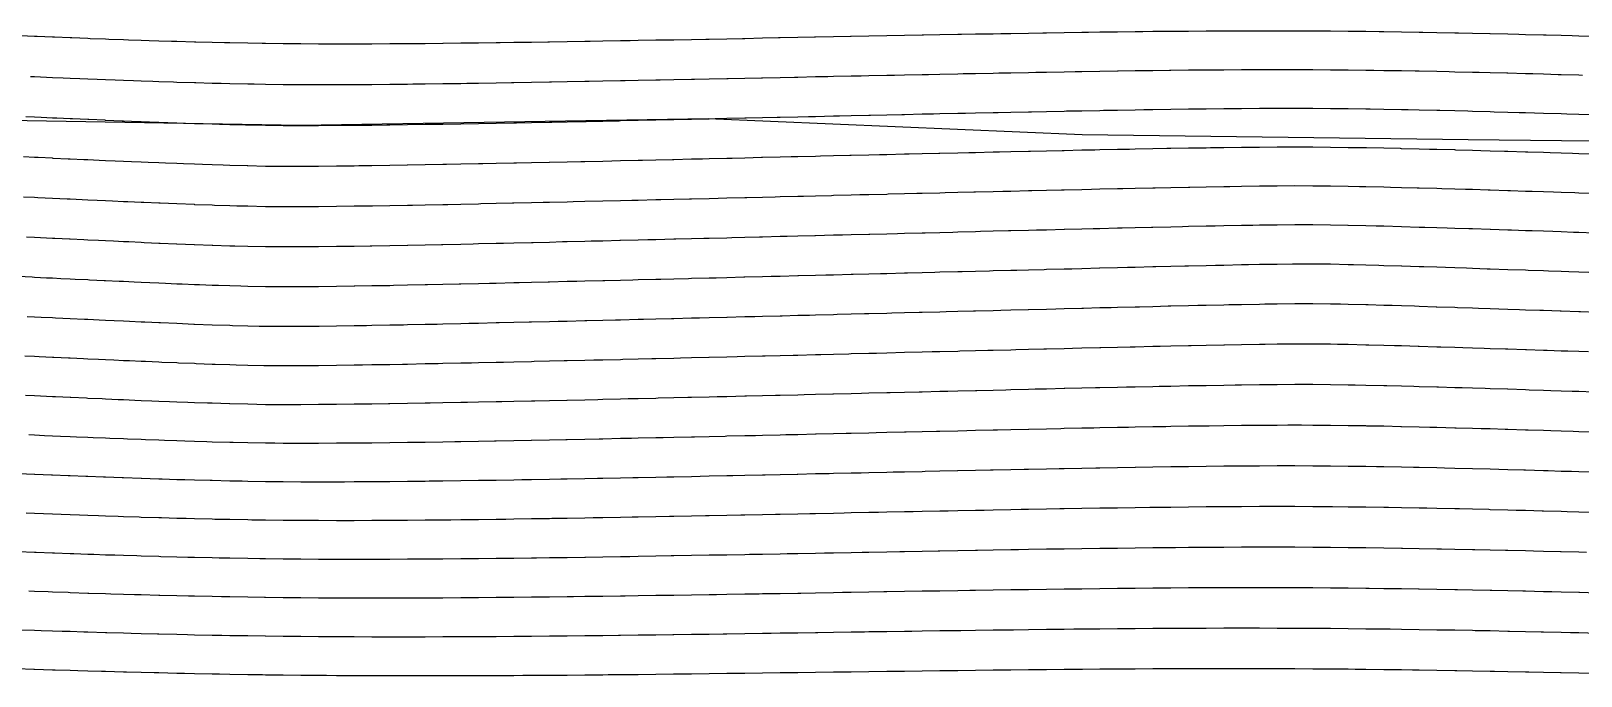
# Model space of a CAD drawing. Header units: metres. Extents: x 0 to 7092, y 40 to 458.
# Drawn here: x 1833.5 to 2109.6, y 45.4 to 160.2 of the extents above; entities that cross this region are included whole.
import ezdxf

# ---------------------------------------------------------------- set-up
doc = ezdxf.new("R2010")
doc.units = ezdxf.units.M

msp = doc.modelspace()

# ---------------------------------------------------------------- linework, layer by layer
at = {"color": 1}
msp.add_lwpolyline([(1818.84, 144.49), (1881.6, 143.42), (1881.6, 143.42), (1881.6, 143.42), (1881.6, 143.42), (1881.6, 143.42), (1881.6, 143.42), (1881.6, 143.42), (1954.17, 144.63), (1954.17, 144.63), (1954.17, 144.63), (1954.17, 144.63), (1954.17, 144.63), (1954.17, 144.63), (2020.78, 141.77), (2020.78, 141.77), (2020.78, 141.77), (2020.78, 141.77), (2020.78, 141.77), (2020.78, 141.77), (2020.78, 141.77), (2089.5, 140.85), (2089.5, 140.85), (2089.5, 140.85), (2089.5, 140.85), (2089.5, 140.85), (2150.57, 140.21)], dxfattribs=at)
at = {"layer": 'Contour_Level_10'}
msp.add_lwpolyline([(2111.93, 124.22), (2109.25, 124.31), (2108.28, 124.34), (2106.09, 124.41), (2104.62, 124.46), (2102.92, 124.52), (2100.94, 124.59), (2099.76, 124.62), (2097.22, 124.71), (2096.6, 124.73), (2093.47, 124.83), (2093.44, 124.83), (2090.28, 124.94), (2089.66, 124.95), (2087.12, 125.04), (2085.77, 125.08), (2083.95, 125.13), (2081.78, 125.2), (2080.79, 125.23), (2077.63, 125.32), (2077.63, 125.32), (2074.47, 125.41), (2073.15, 125.45), (2071.31, 125.5), (2068.15, 125.57), (2068.08, 125.57), (2064.98, 125.63), (2061.82, 125.67), (2058.66, 125.66), (2055.5, 125.63), (2052.34, 125.59), (2051.16, 125.57), (2049.17, 125.54), (2046.01, 125.48), (2044.47, 125.45), (2042.85, 125.41), (2039.69, 125.35), (2038.63, 125.32), (2036.53, 125.28), (2033.37, 125.21), (2033.14, 125.2), (2030.2, 125.13), (2027.86, 125.08), (2027.04, 125.06), (2023.88, 124.98), (2022.71, 124.95), (2020.72, 124.91), (2017.63, 124.83), (2017.56, 124.83), (2014.4, 124.75), (2012.6, 124.71), (2011.23, 124.67), (2008.07, 124.6), (2007.62, 124.59), (2004.91, 124.52), (2002.66, 124.46), (2001.75, 124.44), (1998.59, 124.36), (1997.72, 124.34), (1995.42, 124.28), (1992.8, 124.22), (1992.26, 124.2), (1989.1, 124.12), (1987.88, 124.09), (1985.94, 124.04), (1982.96, 123.97), (1982.78, 123.97), (1979.62, 123.89), (1978.05, 123.85), (1976.45, 123.81), (1973.29, 123.73), (1973.13, 123.72), (1970.13, 123.65), (1968.21, 123.6), (1966.97, 123.57), (1963.81, 123.49), (1963.28, 123.48), (1960.65, 123.41), (1958.34, 123.35), (1957.48, 123.33), (1954.32, 123.25), (1953.38, 123.23), (1951.16, 123.18), (1948.41, 123.11), (1948, 123.1), (1944.84, 123.02), (1943.41, 122.98), (1941.67, 122.94), (1938.51, 122.87), (1938.38, 122.86), (1935.35, 122.79), (1933.31, 122.74), (1932.19, 122.71), (1929.03, 122.64), (1928.18, 122.62), (1925.87, 122.56), (1922.99, 122.49), (1922.7, 122.49), (1919.54, 122.41), (1917.7, 122.37), (1916.38, 122.34), (1913.22, 122.27), (1912.27, 122.25), (1910.06, 122.2), (1906.9, 122.13), (1906.64, 122.12), (1903.73, 122.06), (1900.66, 122), (1900.57, 122), (1897.41, 121.94), (1894.25, 121.88), (1893.94, 121.88), (1891.09, 121.83), (1887.92, 121.79), (1884.76, 121.75), (1884.67, 121.75), (1881.6, 121.73), (1878.44, 121.73), (1875.28, 121.75), (1875.27, 121.75), (1872.12, 121.81), (1869.84, 121.88), (1868.95, 121.9), (1865.93, 122), (1865.79, 122), (1862.63, 122.12), (1862.57, 122.12), (1859.47, 122.25), (1859.46, 122.25), (1856.52, 122.37), (1856.31, 122.38), (1853.69, 122.49), (1853.15, 122.52), (1850.93, 122.62), (1849.98, 122.66), (1848.23, 122.74), (1846.82, 122.8), (1845.57, 122.86), (1843.66, 122.95), (1842.95, 122.98), (1840.5, 123.1), (1840.35, 123.11), (1837.78, 123.23), (1837.34, 123.25), (1835.24, 123.35), (1834.17, 123.41), (1832.7, 123.48)], dxfattribs=at)
at = {"layer": 'Contour_Level_11'}
msp.add_lwpolyline([(2111.04, 117.2), (2109.25, 117.26), (2107.44, 117.32), (2106.09, 117.37), (2103.83, 117.44), (2102.92, 117.48), (2100.21, 117.57), (2099.76, 117.58), (2096.6, 117.69), (2096.57, 117.69), (2093.44, 117.8), (2092.91, 117.81), (2090.28, 117.9), (2089.2, 117.94), (2087.12, 118.01), (2085.46, 118.06), (2083.95, 118.11), (2081.64, 118.18), (2080.79, 118.21), (2077.72, 118.31), (2077.63, 118.31), (2074.47, 118.4), (2073.59, 118.43), (2071.31, 118.49), (2069.08, 118.55), (2068.15, 118.58), (2064.98, 118.65), (2062.95, 118.68), (2061.82, 118.69), (2058.66, 118.68), (2058.22, 118.68), (2055.5, 118.64), (2052.34, 118.59), (2050.4, 118.55), (2049.17, 118.53), (2046.01, 118.46), (2044.49, 118.43), (2042.85, 118.39), (2039.69, 118.32), (2039.07, 118.31), (2036.53, 118.25), (2033.88, 118.18), (2033.37, 118.17), (2030.2, 118.09), (2028.82, 118.06), (2027.04, 118.02), (2023.88, 117.94), (2023.83, 117.94), (2020.72, 117.86), (2018.9, 117.81), (2017.56, 117.78), (2014.4, 117.7), (2013.99, 117.69), (2011.23, 117.62), (2009.11, 117.57), (2008.07, 117.54), (2004.91, 117.46), (2004.24, 117.44), (2001.75, 117.38), (1999.38, 117.32), (1998.59, 117.3), (1995.42, 117.22), (1994.52, 117.2), (1992.26, 117.14), (1989.67, 117.08), (1989.1, 117.06), (1985.94, 116.98), (1984.82, 116.95), (1982.78, 116.9), (1979.97, 116.83), (1979.62, 116.82), (1976.45, 116.74), (1975.11, 116.71), (1973.29, 116.66), (1970.24, 116.58), (1970.13, 116.58), (1966.97, 116.5), (1965.36, 116.46), (1963.81, 116.42), (1960.65, 116.34), (1960.48, 116.34), (1957.48, 116.26), (1955.58, 116.21), (1954.32, 116.18), (1951.16, 116.1), (1950.66, 116.09), (1948, 116.02), (1945.72, 115.97), (1944.84, 115.95), (1941.67, 115.87), (1940.75, 115.84), (1938.51, 115.79), (1935.76, 115.72), (1935.35, 115.71), (1932.19, 115.63), (1930.72, 115.6), (1929.03, 115.56), (1925.87, 115.48), (1925.63, 115.47), (1922.7, 115.4), (1920.46, 115.35), (1919.54, 115.33), (1916.38, 115.26), (1915.19, 115.23), (1913.22, 115.18), (1910.06, 115.11), (1909.79, 115.11), (1906.9, 115.04), (1904.15, 114.98), (1903.73, 114.97), (1900.57, 114.91), (1898.11, 114.86), (1897.41, 114.84), (1894.25, 114.79), (1891.23, 114.74), (1891.09, 114.73), (1887.92, 114.69), (1884.76, 114.65), (1881.6, 114.62), (1878.44, 114.62), (1875.28, 114.64), (1872.12, 114.7), (1870.89, 114.74), (1868.95, 114.79), (1866.94, 114.86), (1865.79, 114.9), (1863.55, 114.98), (1862.63, 115.02), (1860.44, 115.11), (1859.47, 115.14), (1857.5, 115.23), (1856.31, 115.28), (1854.66, 115.35), (1853.15, 115.42), (1851.91, 115.47), (1849.98, 115.56), (1849.21, 115.6), (1846.82, 115.71), (1846.56, 115.72), (1843.95, 115.84), (1843.66, 115.86), (1841.37, 115.97), (1840.5, 116.01), (1838.81, 116.09), (1837.34, 116.16), (1836.26, 116.21), (1834.17, 116.31), (1833.74, 116.34), (1831.22, 116.46)], dxfattribs=at)
at = {"layer": 'Contour_Level_12'}
msp.add_lwpolyline([(2112.41, 110.08), (2109.52, 110.18), (2109.25, 110.19), (2106.09, 110.3), (2105.91, 110.3), (2102.92, 110.4), (2102.29, 110.43), (2099.76, 110.51), (2098.66, 110.55), (2096.6, 110.62), (2095.01, 110.67), (2093.44, 110.73), (2091.33, 110.8), (2090.28, 110.83), (2087.61, 110.92), (2087.12, 110.94), (2083.95, 111.04), (2083.83, 111.04), (2080.79, 111.14), (2079.97, 111.17), (2077.63, 111.24), (2075.97, 111.29), (2074.47, 111.33), (2071.72, 111.41), (2071.31, 111.42), (2068.15, 111.51), (2066.79, 111.53), (2064.98, 111.57), (2061.82, 111.62), (2058.66, 111.61), (2055.5, 111.57), (2053.28, 111.53), (2052.34, 111.52), (2049.17, 111.46), (2046.91, 111.41), (2046.01, 111.39), (2042.85, 111.32), (2041.34, 111.29), (2039.69, 111.25), (2036.53, 111.18), (2036.07, 111.17), (2033.37, 111.1), (2030.96, 111.04), (2030.2, 111.02), (2027.04, 110.95), (2025.95, 110.92), (2023.88, 110.87), (2020.99, 110.8), (2020.72, 110.79), (2017.56, 110.71), (2016.07, 110.67), (2014.4, 110.63), (2011.23, 110.55), (2011.17, 110.55), (2008.07, 110.47), (2006.29, 110.43), (2004.91, 110.39), (2001.75, 110.31), (2001.42, 110.3), (1998.59, 110.23), (1996.56, 110.18), (1995.42, 110.15), (1992.26, 110.07), (1991.7, 110.06), (1989.1, 109.99), (1986.84, 109.93), (1985.94, 109.91), (1982.78, 109.83), (1981.97, 109.81), (1979.62, 109.75), (1977.1, 109.69), (1976.45, 109.67), (1973.29, 109.59), (1972.22, 109.56), (1970.13, 109.51), (1967.33, 109.44), (1966.97, 109.43), (1963.81, 109.35), (1962.43, 109.32), (1960.65, 109.27), (1957.51, 109.2), (1957.48, 109.19), (1954.32, 109.12), (1952.57, 109.07), (1951.16, 109.04), (1948, 108.96), (1947.62, 108.95), (1944.84, 108.88), (1942.63, 108.83), (1941.67, 108.8), (1938.51, 108.72), (1937.61, 108.7), (1935.35, 108.65), (1932.54, 108.58), (1932.19, 108.57), (1929.03, 108.49), (1927.42, 108.46), (1925.87, 108.42), (1922.7, 108.34), (1922.23, 108.33), (1919.54, 108.27), (1916.93, 108.21), (1916.38, 108.2), (1913.22, 108.13), (1911.5, 108.09), (1910.06, 108.05), (1906.9, 107.99), (1905.86, 107.96), (1903.73, 107.92), (1900.57, 107.85), (1899.89, 107.84), (1897.41, 107.79), (1894.25, 107.73), (1893.28, 107.72), (1891.09, 107.68), (1887.92, 107.63), (1884.84, 107.59), (1884.76, 107.59), (1881.6, 107.57), (1878.44, 107.55), (1875.28, 107.57), (1874.15, 107.59), (1872.12, 107.64), (1869.39, 107.72), (1868.95, 107.73), (1865.79, 107.84), (1865.77, 107.84), (1862.63, 107.96), (1862.54, 107.96), (1859.51, 108.09), (1859.47, 108.09), (1856.61, 108.21), (1856.31, 108.22), (1853.79, 108.33), (1853.15, 108.36), (1851.05, 108.46), (1849.98, 108.5), (1848.35, 108.58), (1846.82, 108.65), (1845.69, 108.7), (1843.66, 108.8), (1843.07, 108.83), (1840.5, 108.95), (1840.47, 108.95), (1837.9, 109.07), (1837.34, 109.1), (1835.34, 109.2), (1834.17, 109.25), (1832.81, 109.32)], dxfattribs=at)
at = {"layer": 'Contour_Level_13'}
msp.add_lwpolyline([(2110.94, 103.04), (2109.25, 103.1), (2107.28, 103.16), (2106.09, 103.2), (2103.6, 103.29), (2102.92, 103.31), (2099.9, 103.41), (2099.76, 103.41), (2096.6, 103.52), (2096.17, 103.53), (2093.44, 103.62), (2092.39, 103.65), (2090.28, 103.72), (2088.56, 103.78), (2087.12, 103.82), (2084.65, 103.9), (2083.95, 103.92), (2080.79, 104.02), (2080.62, 104.02), (2077.63, 104.11), (2076.38, 104.15), (2074.47, 104.2), (2071.81, 104.27), (2071.31, 104.28), (2068.15, 104.36), (2066.25, 104.39), (2064.98, 104.42), (2061.82, 104.46), (2058.66, 104.45), (2055.5, 104.42), (2053.35, 104.39), (2052.34, 104.38), (2049.17, 104.33), (2046.14, 104.27), (2046.01, 104.27), (2042.85, 104.2), (2040.17, 104.15), (2039.69, 104.14), (2036.53, 104.07), (2034.63, 104.02), (2033.37, 104), (2030.2, 103.92), (2029.3, 103.9), (2027.04, 103.85), (2024.11, 103.78), (2023.88, 103.77), (2020.72, 103.7), (2019.01, 103.65), (2017.56, 103.62), (2014.4, 103.54), (2013.96, 103.53), (2011.23, 103.46), (2008.95, 103.41), (2008.07, 103.39), (2004.91, 103.31), (2003.97, 103.29), (2001.75, 103.23), (1999, 103.16), (1998.59, 103.15), (1995.42, 103.07), (1994.05, 103.04), (1992.26, 102.99), (1989.1, 102.92), (1989.1, 102.92), (1985.94, 102.84), (1984.15, 102.79), (1982.78, 102.76), (1979.62, 102.68), (1979.19, 102.67), (1976.45, 102.6), (1974.23, 102.55), (1973.29, 102.52), (1970.13, 102.44), (1969.26, 102.42), (1966.97, 102.37), (1964.28, 102.3), (1963.81, 102.29), (1960.65, 102.21), (1959.28, 102.18), (1957.48, 102.13), (1954.32, 102.06), (1954.25, 102.05), (1951.16, 101.98), (1949.19, 101.93), (1948, 101.9), (1944.84, 101.83), (1944.1, 101.81), (1941.67, 101.75), (1938.97, 101.68), (1938.51, 101.67), (1935.35, 101.6), (1933.77, 101.56), (1932.19, 101.52), (1929.03, 101.45), (1928.51, 101.44), (1925.87, 101.38), (1923.15, 101.32), (1922.7, 101.31), (1919.54, 101.23), (1917.66, 101.19), (1916.38, 101.16), (1913.22, 101.1), (1911.99, 101.07), (1910.06, 101.03), (1906.9, 100.96), (1906.06, 100.95), (1903.73, 100.9), (1900.57, 100.84), (1899.71, 100.82), (1897.41, 100.78), (1894.25, 100.73), (1892.54, 100.7), (1891.09, 100.68), (1887.92, 100.63), (1884.76, 100.6), (1882.57, 100.58), (1881.6, 100.57), (1878.44, 100.56), (1875.28, 100.57), (1874.99, 100.58), (1872.12, 100.64), (1870.05, 100.7), (1868.95, 100.73), (1866.3, 100.82), (1865.79, 100.84), (1862.95, 100.95), (1862.63, 100.96), (1859.81, 101.07), (1859.47, 101.08), (1856.81, 101.19), (1856.31, 101.21), (1853.9, 101.32), (1853.15, 101.35), (1851.07, 101.44), (1849.98, 101.49), (1848.3, 101.56), (1846.82, 101.63), (1845.57, 101.68), (1843.66, 101.77), (1842.88, 101.81), (1840.5, 101.92), (1840.22, 101.93), (1837.6, 102.05), (1837.34, 102.07), (1834.99, 102.18), (1834.17, 102.22), (1832.41, 102.3)], dxfattribs=at)
at = {"layer": 'Contour_Level_14'}
msp.add_lwpolyline([(2111.8, 95.9), (2109.25, 95.98), (2108.04, 96.02), (2106.09, 96.08), (2104.24, 96.14), (2102.92, 96.19), (2100.4, 96.27), (2099.76, 96.29), (2096.6, 96.39), (2096.51, 96.39), (2093.44, 96.49), (2092.54, 96.51), (2090.28, 96.58), (2088.47, 96.64), (2087.12, 96.68), (2084.26, 96.76), (2083.95, 96.77), (2080.79, 96.86), (2079.82, 96.88), (2077.63, 96.94), (2075.01, 97.01), (2074.47, 97.02), (2071.31, 97.09), (2069.37, 97.13), (2068.15, 97.15), (2064.98, 97.2), (2061.82, 97.23), (2058.66, 97.24), (2055.5, 97.22), (2052.34, 97.19), (2049.17, 97.15), (2048.02, 97.13), (2046.01, 97.1), (2042.85, 97.04), (2040.75, 97.01), (2039.69, 96.99), (2036.53, 96.92), (2034.49, 96.88), (2033.37, 96.86), (2030.2, 96.79), (2028.68, 96.76), (2027.04, 96.72), (2023.88, 96.65), (2023.11, 96.64), (2020.72, 96.58), (2017.7, 96.51), (2017.56, 96.51), (2014.4, 96.44), (2012.4, 96.39), (2011.23, 96.36), (2008.07, 96.29), (2007.17, 96.27), (2004.91, 96.21), (2001.99, 96.14), (2001.75, 96.14), (1998.59, 96.06), (1996.84, 96.02), (1995.42, 95.99), (1992.26, 95.91), (1991.71, 95.9), (1989.1, 95.84), (1986.59, 95.77), (1985.94, 95.76), (1982.78, 95.68), (1981.48, 95.65), (1979.62, 95.61), (1976.45, 95.53), (1976.37, 95.53), (1973.29, 95.45), (1971.25, 95.41), (1970.13, 95.38), (1966.97, 95.3), (1966.11, 95.28), (1963.81, 95.23), (1960.95, 95.16), (1960.65, 95.15), (1957.48, 95.08), (1955.76, 95.04), (1954.32, 95), (1951.16, 94.93), (1950.53, 94.91), (1948, 94.85), (1945.25, 94.79), (1944.84, 94.78), (1941.67, 94.71), (1939.9, 94.67), (1938.51, 94.63), (1935.35, 94.56), (1934.48, 94.54), (1932.19, 94.49), (1929.03, 94.42), (1928.95, 94.42), (1925.87, 94.35), (1923.28, 94.3), (1922.7, 94.29), (1919.54, 94.22), (1917.4, 94.17), (1916.38, 94.15), (1913.22, 94.09), (1911.25, 94.05), (1910.06, 94.03), (1906.9, 93.97), (1904.64, 93.93), (1903.73, 93.91), (1900.57, 93.86), (1897.41, 93.81), (1897.23, 93.8), (1894.25, 93.76), (1891.09, 93.72), (1887.92, 93.68), (1887.56, 93.68), (1884.76, 93.66), (1881.6, 93.64), (1878.44, 93.63), (1875.28, 93.65), (1873.77, 93.68), (1872.12, 93.72), (1868.95, 93.8), (1868.85, 93.8), (1865.79, 93.9), (1864.98, 93.93), (1862.63, 94.01), (1861.47, 94.05), (1859.47, 94.12), (1858.17, 94.17), (1856.31, 94.25), (1855.03, 94.3), (1853.15, 94.37), (1852.01, 94.42), (1849.98, 94.5), (1849.07, 94.54), (1846.82, 94.64), (1846.19, 94.67), (1843.66, 94.78), (1843.38, 94.79), (1840.61, 94.91), (1840.5, 94.92), (1837.88, 95.04), (1837.34, 95.06), (1835.19, 95.16), (1834.17, 95.21), (1832.52, 95.28)], dxfattribs=at)
at = {"layer": 'Contour_Level_15'}
msp.add_lwpolyline([(2112.15, 88.76), (2109.25, 88.85), (2108.24, 88.88), (2106.09, 88.95), (2104.27, 89), (2102.92, 89.04), (2100.23, 89.13), (2099.76, 89.14), (2096.6, 89.23), (2096.1, 89.25), (2093.44, 89.33), (2091.83, 89.37), (2090.28, 89.42), (2087.4, 89.5), (2087.12, 89.5), (2083.95, 89.59), (2082.67, 89.62), (2080.79, 89.67), (2077.63, 89.74), (2077.52, 89.74), (2074.47, 89.81), (2071.44, 89.86), (2071.31, 89.87), (2068.15, 89.92), (2064.98, 89.96), (2061.82, 89.98), (2059.83, 89.99), (2058.66, 89.99), (2057.41, 89.99), (2055.5, 89.98), (2052.34, 89.96), (2049.17, 89.94), (2046.01, 89.9), (2043.41, 89.86), (2042.85, 89.86), (2039.69, 89.81), (2036.53, 89.76), (2035.67, 89.74), (2033.37, 89.7), (2030.2, 89.64), (2029, 89.62), (2027.04, 89.58), (2023.88, 89.52), (2022.83, 89.5), (2020.72, 89.45), (2017.56, 89.39), (2016.95, 89.37), (2014.4, 89.32), (2011.26, 89.25), (2011.23, 89.25), (2008.07, 89.18), (2005.7, 89.13), (2004.91, 89.11), (2001.75, 89.04), (2000.23, 89), (1998.59, 88.97), (1995.42, 88.89), (1994.81, 88.88), (1992.26, 88.82), (1989.42, 88.76), (1989.1, 88.75), (1985.94, 88.68), (1984.06, 88.63), (1982.78, 88.6), (1979.62, 88.53), (1978.71, 88.51), (1976.45, 88.46), (1973.36, 88.39), (1973.29, 88.39), (1970.13, 88.31), (1967.99, 88.26), (1966.97, 88.24), (1963.81, 88.17), (1962.59, 88.14), (1960.65, 88.1), (1957.48, 88.03), (1957.16, 88.02), (1954.32, 87.95), (1951.68, 87.89), (1951.16, 87.88), (1948, 87.81), (1946.12, 87.77), (1944.84, 87.74), (1941.67, 87.67), (1940.47, 87.65), (1938.51, 87.61), (1935.35, 87.54), (1934.7, 87.53), (1932.19, 87.47), (1929.03, 87.41), (1928.76, 87.4), (1925.87, 87.34), (1922.7, 87.28), (1922.6, 87.28), (1919.54, 87.22), (1916.38, 87.16), (1916.08, 87.16), (1913.22, 87.1), (1910.06, 87.05), (1909.02, 87.03), (1906.9, 87), (1903.73, 86.95), (1900.93, 86.91), (1900.57, 86.9), (1897.41, 86.86), (1894.25, 86.83), (1891.09, 86.8), (1889.34, 86.79), (1887.92, 86.78), (1884.76, 86.76), (1881.6, 86.76), (1878.44, 86.77), (1876.97, 86.79), (1875.28, 86.8), (1872.12, 86.85), (1869.52, 86.91), (1868.95, 86.92), (1865.79, 87.01), (1864.87, 87.03), (1862.63, 87.1), (1860.91, 87.16), (1859.47, 87.2), (1857.3, 87.28), (1856.31, 87.31), (1853.91, 87.4), (1853.15, 87.43), (1850.69, 87.53), (1849.98, 87.55), (1847.58, 87.65), (1846.82, 87.68), (1844.57, 87.77), (1843.66, 87.81), (1841.63, 87.89), (1840.5, 87.94), (1838.75, 88.02), (1837.34, 88.08), (1835.92, 88.14), (1834.17, 88.22), (1833.13, 88.26)], dxfattribs=at)
at = {"layer": 'Contour_Level_16'}
msp.add_lwpolyline([(2112.03, 81.62), (2109.25, 81.7), (2107.93, 81.74), (2106.09, 81.79), (2103.74, 81.86), (2102.92, 81.89), (2099.76, 81.98), (2099.44, 81.98), (2096.6, 82.06), (2094.97, 82.11), (2093.44, 82.15), (2090.31, 82.23), (2090.28, 82.23), (2087.12, 82.31), (2085.3, 82.35), (2083.95, 82.39), (2080.79, 82.46), (2079.79, 82.48), (2077.63, 82.52), (2074.47, 82.58), (2073.21, 82.6), (2071.31, 82.63), (2068.15, 82.67), (2064.98, 82.71), (2062.62, 82.72), (2061.82, 82.73), (2058.66, 82.74), (2055.5, 82.74), (2052.34, 82.73), (2051.06, 82.72), (2049.17, 82.71), (2046.01, 82.69), (2042.85, 82.65), (2039.69, 82.62), (2038.53, 82.6), (2036.53, 82.57), (2033.37, 82.53), (2030.29, 82.48), (2030.2, 82.48), (2027.04, 82.42), (2023.88, 82.37), (2023.21, 82.35), (2020.72, 82.31), (2017.56, 82.25), (2016.67, 82.23), (2014.4, 82.19), (2011.23, 82.12), (2010.45, 82.11), (2008.07, 82.06), (2004.91, 81.99), (2004.44, 81.98), (2001.75, 81.93), (1998.59, 81.86), (1998.57, 81.86), (1995.42, 81.8), (1992.79, 81.74), (1992.26, 81.73), (1989.1, 81.66), (1987.07, 81.62), (1985.94, 81.59), (1982.78, 81.52), (1981.38, 81.49), (1979.62, 81.45), (1976.45, 81.39), (1975.7, 81.37), (1973.29, 81.32), (1970.13, 81.25), (1970.01, 81.25), (1966.97, 81.18), (1964.3, 81.12), (1963.81, 81.11), (1960.65, 81.04), (1958.53, 81), (1957.48, 80.98), (1954.32, 80.91), (1952.7, 80.88), (1951.16, 80.84), (1948, 80.78), (1946.77, 80.75), (1944.84, 80.71), (1941.67, 80.65), (1940.7, 80.63), (1938.51, 80.59), (1935.35, 80.53), (1934.44, 80.51), (1932.19, 80.46), (1929.03, 80.4), (1927.91, 80.38), (1925.87, 80.35), (1922.7, 80.29), (1920.97, 80.26), (1919.54, 80.24), (1916.38, 80.18), (1913.38, 80.14), (1913.22, 80.14), (1910.06, 80.09), (1906.9, 80.05), (1904.43, 80.02), (1903.73, 80.01), (1900.57, 79.97), (1897.41, 79.94), (1894.25, 79.92), (1891.09, 79.9), (1889.34, 79.89), (1887.92, 79.89), (1884.76, 79.89), (1882.51, 79.89), (1881.6, 79.89), (1878.44, 79.92), (1875.28, 79.95), (1872.12, 80), (1871.12, 80.02), (1868.95, 80.06), (1865.79, 80.13), (1865.43, 80.14), (1862.63, 80.21), (1860.92, 80.26), (1859.47, 80.3), (1856.9, 80.38), (1856.31, 80.4), (1853.21, 80.51), (1853.15, 80.51), (1849.98, 80.62), (1849.75, 80.63), (1846.82, 80.74), (1846.45, 80.75), (1843.66, 80.86), (1843.26, 80.88), (1840.5, 80.99), (1840.17, 81), (1837.34, 81.12), (1837.15, 81.12), (1834.2, 81.25), (1834.17, 81.25), (1831.31, 81.37)], dxfattribs=at)
at = {"layer": 'Contour_Level_17'}
msp.add_lwpolyline([(2111.49, 74.47), (2109.25, 74.54), (2107.16, 74.6), (2106.09, 74.63), (2102.92, 74.71), (2102.7, 74.72), (2099.76, 74.8), (2098.06, 74.84), (2096.6, 74.88), (2093.44, 74.96), (2093.19, 74.97), (2090.28, 75.04), (2087.95, 75.09), (2087.12, 75.11), (2083.95, 75.18), (2082.16, 75.21), (2080.79, 75.24), (2077.63, 75.3), (2075.32, 75.34), (2074.47, 75.35), (2071.31, 75.4), (2068.15, 75.43), (2065.35, 75.46), (2064.98, 75.46), (2061.82, 75.48), (2058.66, 75.5), (2055.5, 75.5), (2052.34, 75.5), (2049.17, 75.49), (2046.01, 75.47), (2044.67, 75.46), (2042.85, 75.45), (2039.69, 75.42), (2036.53, 75.38), (2033.37, 75.34), (2032.83, 75.34), (2030.2, 75.3), (2027.04, 75.26), (2024.26, 75.21), (2023.88, 75.21), (2020.72, 75.16), (2017.56, 75.1), (2016.79, 75.09), (2014.4, 75.05), (2011.23, 74.99), (2009.87, 74.97), (2008.07, 74.93), (2004.91, 74.87), (2003.28, 74.84), (2001.75, 74.81), (1998.59, 74.75), (1996.9, 74.72), (1995.42, 74.69), (1992.26, 74.63), (1990.66, 74.6), (1989.1, 74.57), (1985.94, 74.5), (1984.5, 74.47), (1982.78, 74.44), (1979.62, 74.38), (1978.38, 74.35), (1976.45, 74.31), (1973.29, 74.25), (1972.27, 74.23), (1970.13, 74.19), (1966.97, 74.12), (1966.14, 74.11), (1963.81, 74.06), (1960.65, 74), (1959.95, 73.98), (1957.48, 73.93), (1954.32, 73.87), (1953.66, 73.86), (1951.16, 73.81), (1948, 73.75), (1947.23, 73.74), (1944.84, 73.69), (1941.67, 73.63), (1940.6, 73.61), (1938.51, 73.57), (1935.35, 73.52), (1933.66, 73.49), (1932.19, 73.46), (1929.03, 73.41), (1926.28, 73.37), (1925.87, 73.36), (1922.7, 73.31), (1919.54, 73.26), (1918.1, 73.24), (1916.38, 73.22), (1913.22, 73.18), (1910.06, 73.14), (1908.33, 73.12), (1906.9, 73.1), (1903.73, 73.07), (1900.57, 73.05), (1897.41, 73.03), (1894.25, 73.01), (1891.09, 73), (1887.92, 73), (1884.76, 73.01), (1881.6, 73.02), (1878.44, 73.05), (1875.28, 73.08), (1872.85, 73.12), (1872.12, 73.13), (1868.95, 73.19), (1866.26, 73.24), (1865.79, 73.25), (1862.63, 73.33), (1861.18, 73.37), (1859.47, 73.41), (1856.76, 73.49), (1856.31, 73.5), (1853.15, 73.6), (1852.76, 73.61), (1849.98, 73.7), (1849.05, 73.74), (1846.82, 73.81), (1845.53, 73.86), (1843.66, 73.93), (1842.16, 73.98), (1840.5, 74.04), (1838.91, 74.11), (1837.34, 74.17), (1835.75, 74.23), (1834.17, 74.29), (1832.67, 74.35)], dxfattribs=at)
at = {"layer": 'Contour_Level_18'}
msp.add_lwpolyline([(2110.57, 67.33), (2109.25, 67.37), (2106.09, 67.45), (2105.98, 67.46), (2102.92, 67.54), (2101.18, 67.58), (2099.76, 67.62), (2096.6, 67.69), (2096.14, 67.7), (2093.44, 67.77), (2090.73, 67.83), (2090.28, 67.84), (2087.12, 67.9), (2084.76, 67.95), (2083.95, 67.96), (2080.79, 68.02), (2077.82, 68.07), (2077.63, 68.08), (2074.47, 68.12), (2071.31, 68.16), (2068.44, 68.2), (2068.15, 68.2), (2064.98, 68.23), (2061.82, 68.25), (2058.66, 68.26), (2055.5, 68.27), (2052.34, 68.27), (2049.17, 68.27), (2046.01, 68.25), (2042.85, 68.24), (2039.69, 68.21), (2037.37, 68.2), (2036.53, 68.19), (2033.37, 68.16), (2030.2, 68.12), (2027.04, 68.08), (2026.1, 68.07), (2023.88, 68.04), (2020.72, 68), (2017.56, 67.95), (2017.26, 67.95), (2014.4, 67.91), (2011.23, 67.86), (2009.42, 67.83), (2008.07, 67.8), (2004.91, 67.75), (2002.09, 67.7), (2001.75, 67.7), (1998.59, 67.64), (1995.42, 67.59), (1995.09, 67.58), (1992.26, 67.53), (1989.1, 67.47), (1988.27, 67.46), (1985.94, 67.41), (1982.78, 67.36), (1981.56, 67.33), (1979.62, 67.3), (1976.45, 67.24), (1974.89, 67.21), (1973.29, 67.18), (1970.13, 67.12), (1968.22, 67.09), (1966.97, 67.06), (1963.81, 67.01), (1961.48, 66.96), (1960.65, 66.95), (1957.48, 66.89), (1954.61, 66.84), (1954.32, 66.84), (1951.16, 66.78), (1948, 66.73), (1947.55, 66.72), (1944.84, 66.67), (1941.67, 66.62), (1940.16, 66.59), (1938.51, 66.57), (1935.35, 66.52), (1932.31, 66.47), (1932.19, 66.47), (1929.03, 66.42), (1925.87, 66.38), (1923.59, 66.35), (1922.7, 66.34), (1919.54, 66.3), (1916.38, 66.26), (1913.22, 66.23), (1913.16, 66.23), (1910.06, 66.2), (1906.9, 66.17), (1903.73, 66.15), (1900.57, 66.13), (1897.41, 66.11), (1894.25, 66.11), (1891.09, 66.11), (1887.92, 66.11), (1884.76, 66.12), (1881.6, 66.15), (1878.44, 66.17), (1875.28, 66.21), (1874.29, 66.23), (1872.12, 66.26), (1868.95, 66.31), (1867.02, 66.35), (1865.79, 66.37), (1862.63, 66.44), (1861.44, 66.47), (1859.47, 66.52), (1856.66, 66.59), (1856.31, 66.6), (1853.15, 66.69), (1852.39, 66.72), (1849.98, 66.79), (1848.43, 66.84), (1846.82, 66.89), (1844.7, 66.96), (1843.66, 67), (1841.15, 67.09), (1840.5, 67.11), (1837.73, 67.21), (1837.34, 67.22), (1834.43, 67.33), (1834.17, 67.34), (1831.22, 67.46)], dxfattribs=at)
at = {"layer": 'Contour_Level_19'}
msp.add_lwpolyline([(2112.41, 60.11), (2109.32, 60.19), (2109.25, 60.19), (2106.09, 60.27), (2104.4, 60.32), (2102.92, 60.35), (2099.76, 60.43), (2099.23, 60.44), (2096.6, 60.5), (2093.71, 60.56), (2093.44, 60.57), (2090.28, 60.63), (2087.64, 60.68), (2087.12, 60.69), (2083.95, 60.75), (2080.79, 60.81), (2080.69, 60.81), (2077.63, 60.86), (2074.47, 60.9), (2071.87, 60.93), (2071.31, 60.94), (2068.15, 60.97), (2064.98, 61), (2061.82, 61.02), (2058.66, 61.04), (2055.5, 61.05), (2052.34, 61.05), (2049.17, 61.05), (2046.01, 61.04), (2042.85, 61.03), (2039.69, 61.02), (2036.53, 61), (2033.37, 60.97), (2030.2, 60.94), (2028.99, 60.93), (2027.04, 60.91), (2023.88, 60.88), (2020.72, 60.84), (2018.09, 60.81), (2017.56, 60.8), (2014.4, 60.76), (2011.23, 60.72), (2009.02, 60.68), (2008.07, 60.67), (2004.91, 60.62), (2001.75, 60.58), (2000.78, 60.56), (1998.59, 60.53), (1995.42, 60.48), (1992.99, 60.44), (1992.26, 60.43), (1989.1, 60.38), (1985.94, 60.32), (1985.45, 60.32), (1982.78, 60.27), (1979.62, 60.22), (1978.05, 60.19), (1976.45, 60.17), (1973.29, 60.11), (1970.67, 60.07), (1970.13, 60.06), (1966.97, 60.01), (1963.81, 59.96), (1963.23, 59.95), (1960.65, 59.9), (1957.48, 59.85), (1955.63, 59.82), (1954.32, 59.8), (1951.16, 59.75), (1948, 59.7), (1947.74, 59.7), (1944.84, 59.66), (1941.67, 59.61), (1939.37, 59.58), (1938.51, 59.56), (1935.35, 59.52), (1932.19, 59.48), (1930.16, 59.45), (1929.03, 59.44), (1925.87, 59.4), (1922.7, 59.37), (1919.54, 59.33), (1919.22, 59.33), (1916.38, 59.3), (1913.22, 59.28), (1910.06, 59.25), (1906.9, 59.23), (1903.73, 59.22), (1900.57, 59.21), (1900.35, 59.21), (1897.41, 59.2), (1894.25, 59.2), (1891.09, 59.21), (1890.68, 59.21), (1887.92, 59.22), (1884.76, 59.23), (1881.6, 59.26), (1878.44, 59.29), (1875.28, 59.33), (1875.09, 59.33), (1872.12, 59.37), (1868.95, 59.43), (1867.47, 59.45), (1865.79, 59.49), (1862.63, 59.55), (1861.55, 59.58), (1859.47, 59.62), (1856.47, 59.7), (1856.31, 59.7), (1853.15, 59.79), (1851.95, 59.82), (1849.98, 59.88), (1847.77, 59.95), (1846.82, 59.97), (1843.85, 60.07), (1843.66, 60.07), (1840.5, 60.18), (1840.13, 60.19), (1837.34, 60.29), (1836.57, 60.32), (1834.17, 60.4), (1833.14, 60.44)], dxfattribs=at)
at = {"layer": 'Contour_Level_20'}
msp.add_lwpolyline([(2112.41, 52.94), (2109.25, 53.02), (2107.76, 53.05), (2106.09, 53.09), (2102.92, 53.16), (2102.5, 53.17), (2099.76, 53.24), (2096.9, 53.3), (2096.6, 53.3), (2093.44, 53.37), (2090.79, 53.42), (2090.28, 53.43), (2087.12, 53.49), (2083.95, 53.54), (2083.93, 53.54), (2080.79, 53.59), (2077.63, 53.64), (2075.6, 53.67), (2074.47, 53.68), (2071.31, 53.72), (2068.15, 53.75), (2064.98, 53.78), (2063.34, 53.79), (2061.82, 53.8), (2058.66, 53.82), (2055.5, 53.83), (2052.34, 53.84), (2049.17, 53.84), (2046.01, 53.84), (2042.85, 53.83), (2039.69, 53.82), (2036.53, 53.81), (2033.83, 53.79), (2033.37, 53.79), (2030.2, 53.77), (2027.04, 53.74), (2023.88, 53.71), (2020.72, 53.68), (2019.27, 53.67), (2017.56, 53.65), (2014.4, 53.61), (2011.23, 53.58), (2008.54, 53.54), (2008.07, 53.54), (2004.91, 53.5), (2001.75, 53.46), (1999.15, 53.42), (1998.59, 53.41), (1995.42, 53.37), (1992.26, 53.32), (1990.4, 53.3), (1989.1, 53.28), (1985.94, 53.23), (1982.78, 53.19), (1981.97, 53.17), (1979.62, 53.14), (1976.45, 53.09), (1973.68, 53.05), (1973.29, 53.05), (1970.13, 53), (1966.97, 52.95), (1965.34, 52.93), (1963.81, 52.91), (1960.65, 52.86), (1957.48, 52.81), (1956.81, 52.8), (1954.32, 52.77), (1951.16, 52.73), (1948, 52.68), (1947.87, 52.68), (1944.84, 52.64), (1941.67, 52.6), (1938.51, 52.56), (1938.15, 52.56), (1935.35, 52.53), (1932.19, 52.49), (1929.03, 52.46), (1926.85, 52.44), (1925.87, 52.43), (1922.7, 52.4), (1919.54, 52.37), (1916.38, 52.35), (1913.22, 52.33), (1910.31, 52.31), (1910.06, 52.31), (1906.9, 52.3), (1903.73, 52.29), (1900.57, 52.28), (1897.41, 52.28), (1894.25, 52.29), (1891.09, 52.3), (1888.33, 52.31), (1887.92, 52.31), (1884.76, 52.34), (1881.6, 52.36), (1878.44, 52.4), (1875.28, 52.43), (1875.23, 52.44), (1872.12, 52.48), (1868.95, 52.53), (1867.51, 52.56), (1865.79, 52.59), (1862.63, 52.65), (1861.37, 52.68), (1859.47, 52.72), (1856.31, 52.8), (1856.08, 52.8), (1853.15, 52.88), (1851.37, 52.93), (1849.98, 52.97), (1847, 53.05), (1846.82, 53.06), (1843.66, 53.15), (1842.92, 53.17), (1840.5, 53.25), (1839.06, 53.3), (1837.34, 53.35), (1835.36, 53.42), (1834.17, 53.46), (1831.8, 53.54)], dxfattribs=at)
at = {"layer": 'Contour_Level_21'}
msp.add_lwpolyline([(2111.27, 45.79), (2109.25, 45.83), (2106.09, 45.91), (2105.96, 45.91), (2102.92, 45.98), (2100.31, 46.03), (2099.76, 46.04), (2096.6, 46.11), (2094.22, 46.16), (2093.44, 46.17), (2090.28, 46.23), (2087.47, 46.28), (2087.12, 46.29), (2083.95, 46.34), (2080.79, 46.39), (2079.58, 46.4), (2077.63, 46.43), (2074.47, 46.47), (2071.31, 46.51), (2069.38, 46.53), (2068.15, 46.54), (2064.98, 46.57), (2061.82, 46.59), (2058.66, 46.61), (2055.5, 46.62), (2052.34, 46.63), (2049.17, 46.64), (2046.01, 46.64), (2042.85, 46.64), (2039.69, 46.63), (2036.53, 46.62), (2033.37, 46.61), (2030.2, 46.59), (2027.04, 46.57), (2023.88, 46.55), (2020.82, 46.53), (2020.72, 46.52), (2017.56, 46.5), (2014.4, 46.47), (2011.23, 46.44), (2008.07, 46.4), (2007.84, 46.4), (2004.91, 46.37), (2001.75, 46.33), (1998.59, 46.3), (1997.02, 46.28), (1995.42, 46.26), (1992.26, 46.22), (1989.1, 46.18), (1987.07, 46.16), (1985.94, 46.14), (1982.78, 46.1), (1979.62, 46.06), (1977.51, 46.03), (1976.45, 46.02), (1973.29, 45.98), (1970.13, 45.94), (1968.01, 45.91), (1966.97, 45.9), (1963.81, 45.86), (1960.65, 45.82), (1958.28, 45.79), (1957.48, 45.78), (1954.32, 45.74), (1951.16, 45.7), (1948, 45.66), (1947.97, 45.66), (1944.84, 45.63), (1941.67, 45.59), (1938.51, 45.56), (1936.34, 45.54), (1935.35, 45.53), (1932.19, 45.5), (1929.03, 45.47), (1925.87, 45.45), (1922.7, 45.43), (1921.12, 45.42), (1919.54, 45.41), (1916.38, 45.39), (1913.22, 45.38), (1910.06, 45.37), (1906.9, 45.36), (1903.73, 45.36), (1900.57, 45.36), (1897.41, 45.36), (1894.25, 45.37), (1891.09, 45.38), (1887.92, 45.4), (1886.17, 45.42), (1884.76, 45.43), (1881.6, 45.46), (1878.44, 45.49), (1875.28, 45.53), (1874.75, 45.54), (1872.12, 45.58), (1868.95, 45.63), (1867.08, 45.66), (1865.79, 45.69), (1862.63, 45.75), (1860.85, 45.79), (1859.47, 45.82), (1856.31, 45.89), (1855.44, 45.91), (1853.15, 45.97), (1850.56, 46.03), (1849.98, 46.05), (1846.82, 46.13), (1846.06, 46.16), (1843.66, 46.23), (1841.85, 46.28), (1840.5, 46.32), (1837.85, 46.4), (1837.34, 46.42), (1834.17, 46.52), (1834.03, 46.53), (1831.01, 46.63)], dxfattribs=at)
at = {"layer": 'Contour_Level_5'}
msp.add_lwpolyline([(2112.41, 159.19), (2109.25, 159.27), (2108.05, 159.31), (2106.09, 159.36), (2103.41, 159.43), (2102.92, 159.44), (2099.76, 159.52), (2098.55, 159.55), (2096.6, 159.6), (2093.44, 159.67), (2093.4, 159.68), (2090.28, 159.75), (2087.78, 159.8), (2087.12, 159.81), (2083.95, 159.88), (2081.45, 159.92), (2080.79, 159.93), (2077.63, 159.99), (2074.47, 160.03), (2073.67, 160.05), (2071.31, 160.08), (2068.15, 160.11), (2064.98, 160.14), (2061.82, 160.16), (2060.1, 160.17), (2058.66, 160.17), (2055.5, 160.18), (2052.34, 160.18), (2049.17, 160.18), (2047.03, 160.17), (2046.01, 160.16), (2042.85, 160.15), (2039.69, 160.12), (2036.53, 160.1), (2033.37, 160.07), (2031.56, 160.05), (2030.2, 160.03), (2027.04, 159.99), (2023.88, 159.95), (2021.91, 159.92), (2020.72, 159.91), (2017.56, 159.86), (2014.4, 159.81), (2013.74, 159.8), (2011.23, 159.76), (2008.07, 159.71), (2006.3, 159.68), (2004.91, 159.65), (2001.75, 159.6), (1999.28, 159.55), (1998.59, 159.54), (1995.42, 159.48), (1992.52, 159.43), (1992.26, 159.42), (1989.1, 159.37), (1985.94, 159.31), (1985.94, 159.31), (1982.78, 159.25), (1979.62, 159.19), (1979.47, 159.18), (1976.45, 159.13), (1973.29, 159.06), (1973.06, 159.06), (1970.13, 159), (1966.97, 158.94), (1966.66, 158.94), (1963.81, 158.88), (1960.65, 158.82), (1960.23, 158.81), (1957.48, 158.76), (1954.32, 158.7), (1953.72, 158.69), (1951.16, 158.64), (1948, 158.58), (1947.1, 158.57), (1944.84, 158.53), (1941.67, 158.47), (1940.27, 158.44), (1938.51, 158.41), (1935.35, 158.36), (1933.15, 158.32), (1932.19, 158.31), (1929.03, 158.25), (1925.87, 158.2), (1925.56, 158.2), (1922.7, 158.15), (1919.54, 158.11), (1917.12, 158.08), (1916.38, 158.06), (1913.22, 158.02), (1910.06, 157.99), (1906.91, 157.95), (1906.9, 157.95), (1903.73, 157.92), (1900.57, 157.9), (1897.41, 157.88), (1894.25, 157.86), (1891.09, 157.85), (1887.92, 157.85), (1884.76, 157.86), (1881.6, 157.88), (1878.44, 157.9), (1875.28, 157.94), (1874.68, 157.95), (1872.12, 157.99), (1868.95, 158.05), (1867.98, 158.08), (1865.79, 158.12), (1862.88, 158.2), (1862.63, 158.2), (1859.47, 158.29), (1858.53, 158.32), (1856.31, 158.39), (1854.58, 158.44), (1853.15, 158.49), (1850.89, 158.57), (1849.98, 158.6), (1847.4, 158.69), (1846.82, 158.71), (1844.05, 158.81), (1843.66, 158.83), (1840.82, 158.94), (1840.5, 158.95), (1837.69, 159.06), (1837.34, 159.07), (1834.63, 159.18), (1834.17, 159.2), (1831.64, 159.31)], dxfattribs=at)
at = {"layer": 'Contour_Level_6'}
msp.add_lwpolyline([(2109.87, 152.29), (2109.25, 152.31), (2106.09, 152.4), (2105.54, 152.41), (2102.92, 152.48), (2101.06, 152.53), (2099.76, 152.57), (2096.6, 152.65), (2096.4, 152.66), (2093.44, 152.73), (2091.45, 152.78), (2090.28, 152.81), (2087.12, 152.88), (2086.11, 152.9), (2083.95, 152.95), (2080.79, 153.01), (2080.1, 153.03), (2077.63, 153.07), (2074.47, 153.12), (2072.7, 153.15), (2071.31, 153.17), (2068.15, 153.21), (2064.98, 153.24), (2061.82, 153.26), (2058.66, 153.27), (2057.57, 153.27), (2055.5, 153.28), (2053.43, 153.27), (2052.34, 153.27), (2049.17, 153.26), (2046.01, 153.24), (2042.85, 153.22), (2039.69, 153.19), (2036.53, 153.15), (2036.3, 153.15), (2033.37, 153.11), (2030.2, 153.07), (2027.17, 153.03), (2027.04, 153.03), (2023.88, 152.98), (2020.72, 152.92), (2019.49, 152.9), (2017.56, 152.87), (2014.4, 152.82), (2012.49, 152.78), (2011.23, 152.76), (2008.07, 152.7), (2005.89, 152.66), (2004.91, 152.64), (2001.75, 152.58), (1999.55, 152.53), (1998.59, 152.52), (1995.42, 152.45), (1993.38, 152.41), (1992.26, 152.39), (1989.1, 152.32), (1987.34, 152.29), (1985.94, 152.26), (1982.78, 152.19), (1981.37, 152.17), (1979.62, 152.13), (1976.45, 152.06), (1975.44, 152.04), (1973.29, 152), (1970.13, 151.93), (1969.54, 151.92), (1966.97, 151.87), (1963.81, 151.8), (1963.63, 151.8), (1960.65, 151.73), (1957.69, 151.67), (1957.48, 151.67), (1954.32, 151.6), (1951.69, 151.55), (1951.16, 151.54), (1948, 151.47), (1945.59, 151.43), (1944.84, 151.41), (1941.67, 151.35), (1939.37, 151.3), (1938.51, 151.29), (1935.35, 151.23), (1932.95, 151.18), (1932.19, 151.17), (1929.03, 151.11), (1926.24, 151.06), (1925.87, 151.05), (1922.7, 150.99), (1919.54, 150.94), (1919.09, 150.93), (1916.38, 150.89), (1913.22, 150.84), (1911.16, 150.81), (1910.06, 150.79), (1906.9, 150.75), (1903.73, 150.71), (1901.54, 150.69), (1900.57, 150.68), (1897.41, 150.65), (1894.25, 150.62), (1891.09, 150.6), (1887.92, 150.59), (1884.76, 150.59), (1881.6, 150.6), (1878.44, 150.62), (1875.28, 150.65), (1873.27, 150.69), (1872.12, 150.71), (1868.95, 150.77), (1867.42, 150.81), (1865.79, 150.85), (1862.86, 150.93), (1862.63, 150.94), (1859.47, 151.04), (1858.89, 151.06), (1856.31, 151.14), (1855.23, 151.18), (1853.15, 151.25), (1851.78, 151.3), (1849.98, 151.37), (1848.49, 151.43), (1846.82, 151.49), (1845.32, 151.55), (1843.66, 151.62), (1842.24, 151.67), (1840.5, 151.74), (1839.24, 151.8), (1837.34, 151.87), (1836.3, 151.92), (1834.17, 152.01), (1833.41, 152.04)], dxfattribs=at)
at = {"layer": 'Contour_Level_7'}
msp.add_lwpolyline([(2111.18, 145.27), (2109.25, 145.33), (2107.1, 145.39), (2106.09, 145.42), (2102.93, 145.52), (2102.92, 145.52), (2099.76, 145.61), (2098.63, 145.64), (2096.6, 145.7), (2094.17, 145.76), (2093.44, 145.78), (2090.28, 145.87), (2089.48, 145.89), (2087.12, 145.95), (2084.45, 146.01), (2083.95, 146.02), (2080.79, 146.09), (2078.83, 146.13), (2077.63, 146.16), (2074.47, 146.22), (2072.05, 146.26), (2071.31, 146.27), (2068.15, 146.31), (2064.98, 146.34), (2061.82, 146.37), (2058.66, 146.38), (2055.5, 146.38), (2052.34, 146.37), (2049.17, 146.35), (2046.01, 146.32), (2042.85, 146.29), (2040.23, 146.26), (2039.69, 146.25), (2036.53, 146.21), (2033.37, 146.16), (2031.74, 146.13), (2030.2, 146.11), (2027.04, 146.05), (2024.54, 146.01), (2023.88, 146), (2020.72, 145.94), (2017.97, 145.89), (2017.56, 145.88), (2014.4, 145.82), (2011.76, 145.76), (2011.23, 145.75), (2008.07, 145.69), (2005.79, 145.64), (2004.91, 145.62), (2001.75, 145.55), (1999.97, 145.52), (1998.59, 145.49), (1995.42, 145.42), (1994.26, 145.39), (1992.26, 145.35), (1989.1, 145.28), (1988.63, 145.27), (1985.94, 145.21), (1983.06, 145.15), (1982.78, 145.14), (1979.62, 145.07), (1977.52, 145.02), (1976.45, 145), (1973.29, 144.93), (1971.99, 144.9), (1970.13, 144.86), (1966.97, 144.79), (1966.46, 144.78), (1963.81, 144.72), (1960.93, 144.65), (1960.65, 144.65), (1957.48, 144.58), (1955.36, 144.53), (1954.32, 144.51), (1951.16, 144.44), (1949.75, 144.41), (1948, 144.37), (1944.84, 144.3), (1944.07, 144.29), (1941.67, 144.23), (1938.51, 144.17), (1938.3, 144.16), (1935.35, 144.1), (1932.4, 144.04), (1932.19, 144.03), (1929.03, 143.97), (1926.32, 143.92), (1925.87, 143.91), (1922.7, 143.84), (1919.99, 143.79), (1919.54, 143.78), (1916.38, 143.73), (1913.25, 143.67), (1913.22, 143.67), (1910.06, 143.61), (1906.9, 143.56), (1905.81, 143.55), (1903.73, 143.51), (1900.57, 143.47), (1897.41, 143.43), (1896.9, 143.42), (1894.25, 143.39), (1891.09, 143.36), (1887.92, 143.34), (1884.76, 143.32), (1881.6, 143.32), (1878.44, 143.33), (1875.28, 143.36), (1872.12, 143.41), (1871.75, 143.42), (1868.95, 143.49), (1867.09, 143.55), (1865.79, 143.58), (1863.1, 143.67), (1862.63, 143.68), (1859.47, 143.79), (1859.47, 143.79), (1856.31, 143.91), (1856.09, 143.92), (1853.15, 144.03), (1852.87, 144.04), (1849.98, 144.15), (1849.76, 144.16), (1846.82, 144.28), (1846.75, 144.29), (1843.81, 144.41), (1843.66, 144.41), (1840.93, 144.53), (1840.5, 144.55), (1838.11, 144.65), (1837.34, 144.69), (1835.32, 144.78), (1834.17, 144.83), (1832.58, 144.9)], dxfattribs=at)
at = {"layer": 'Contour_Level_8'}
msp.add_lwpolyline([(2111.97, 138.25), (2109.25, 138.34), (2108.08, 138.38), (2106.09, 138.44), (2104.14, 138.5), (2102.92, 138.54), (2100.13, 138.62), (2099.76, 138.63), (2096.6, 138.73), (2096.01, 138.74), (2093.44, 138.82), (2091.76, 138.87), (2090.28, 138.91), (2087.35, 138.99), (2087.12, 139), (2083.95, 139.08), (2082.63, 139.11), (2080.79, 139.16), (2077.63, 139.23), (2077.48, 139.24), (2074.47, 139.3), (2071.39, 139.36), (2071.31, 139.36), (2068.15, 139.41), (2064.98, 139.45), (2061.82, 139.48), (2059.46, 139.48), (2058.66, 139.49), (2058.06, 139.48), (2055.5, 139.48), (2052.34, 139.46), (2049.17, 139.43), (2046.01, 139.39), (2043.65, 139.36), (2042.85, 139.35), (2039.69, 139.3), (2036.53, 139.25), (2035.86, 139.24), (2033.37, 139.19), (2030.2, 139.13), (2029.19, 139.11), (2027.04, 139.07), (2023.88, 139.01), (2023.04, 138.99), (2020.72, 138.94), (2017.56, 138.88), (2017.19, 138.87), (2014.4, 138.81), (2011.53, 138.74), (2011.23, 138.74), (2008.07, 138.67), (2006.02, 138.62), (2004.91, 138.6), (2001.75, 138.52), (2000.59, 138.5), (1998.59, 138.45), (1995.42, 138.38), (1995.23, 138.38), (1992.26, 138.31), (1989.93, 138.25), (1989.1, 138.23), (1985.94, 138.16), (1984.65, 138.13), (1982.78, 138.09), (1979.62, 138.01), (1979.4, 138.01), (1976.45, 137.94), (1974.15, 137.88), (1973.29, 137.86), (1970.13, 137.79), (1968.91, 137.76), (1966.97, 137.71), (1963.81, 137.64), (1963.66, 137.64), (1960.65, 137.57), (1958.4, 137.51), (1957.48, 137.49), (1954.32, 137.42), (1953.11, 137.39), (1951.16, 137.35), (1948, 137.27), (1947.79, 137.27), (1944.84, 137.2), (1942.42, 137.14), (1941.67, 137.13), (1938.51, 137.06), (1936.99, 137.02), (1935.35, 136.98), (1932.19, 136.91), (1931.47, 136.9), (1929.03, 136.84), (1925.87, 136.78), (1925.83, 136.77), (1922.7, 136.71), (1920.02, 136.65), (1919.54, 136.64), (1916.38, 136.58), (1913.98, 136.53), (1913.22, 136.51), (1910.06, 136.45), (1907.56, 136.41), (1906.9, 136.39), (1903.73, 136.34), (1900.57, 136.28), (1900.5, 136.28), (1897.41, 136.23), (1894.25, 136.19), (1891.91, 136.16), (1891.09, 136.15), (1887.92, 136.12), (1884.76, 136.09), (1881.6, 136.07), (1878.44, 136.07), (1875.28, 136.09), (1872.12, 136.16), (1872.03, 136.16), (1868.95, 136.24), (1867.78, 136.28), (1865.79, 136.35), (1864.07, 136.41), (1862.63, 136.46), (1860.67, 136.53), (1859.47, 136.57), (1857.46, 136.65), (1856.31, 136.7), (1854.38, 136.77), (1853.15, 136.83), (1851.41, 136.9), (1849.98, 136.96), (1848.52, 137.02), (1846.82, 137.09), (1845.69, 137.14), (1843.66, 137.23), (1842.91, 137.27), (1840.5, 137.38), (1840.17, 137.39), (1837.47, 137.51), (1837.34, 137.52), (1834.8, 137.64), (1834.17, 137.67), (1832.16, 137.76)], dxfattribs=at)
at = {"layer": 'Contour_Level_9'}
msp.add_lwpolyline([(2112.23, 131.23), (2109.25, 131.33), (2108.49, 131.36), (2106.09, 131.44), (2104.71, 131.48), (2102.92, 131.54), (2100.9, 131.6), (2099.76, 131.64), (2097.03, 131.73), (2096.6, 131.74), (2093.44, 131.84), (2093.08, 131.85), (2090.28, 131.94), (2089.04, 131.97), (2087.12, 132.03), (2084.85, 132.1), (2083.95, 132.12), (2080.79, 132.21), (2080.46, 132.22), (2077.63, 132.29), (2075.69, 132.34), (2074.47, 132.37), (2071.31, 132.44), (2070.17, 132.47), (2068.15, 132.5), (2064.98, 132.55), (2061.82, 132.58), (2058.66, 132.59), (2055.5, 132.57), (2052.34, 132.54), (2049.17, 132.5), (2047.05, 132.47), (2046.01, 132.45), (2042.85, 132.4), (2039.93, 132.34), (2039.69, 132.34), (2036.53, 132.28), (2033.74, 132.22), (2033.37, 132.21), (2030.2, 132.14), (2027.98, 132.1), (2027.04, 132.08), (2023.88, 132.01), (2022.45, 131.97), (2020.72, 131.93), (2017.56, 131.86), (2017.07, 131.85), (2014.4, 131.79), (2011.81, 131.73), (2011.23, 131.71), (2008.07, 131.64), (2006.61, 131.6), (2004.91, 131.56), (2001.75, 131.49), (2001.47, 131.48), (1998.59, 131.41), (1996.37, 131.36), (1995.42, 131.33), (1992.26, 131.26), (1991.29, 131.23), (1989.1, 131.18), (1986.23, 131.11), (1985.94, 131.1), (1982.78, 131.03), (1981.18, 130.99), (1979.62, 130.95), (1976.45, 130.87), (1976.14, 130.86), (1973.29, 130.8), (1971.1, 130.74), (1970.13, 130.72), (1966.97, 130.64), (1966.05, 130.62), (1963.81, 130.56), (1961, 130.5), (1960.65, 130.49), (1957.48, 130.41), (1955.93, 130.37), (1954.32, 130.33), (1951.16, 130.26), (1950.84, 130.25), (1948, 130.18), (1945.72, 130.13), (1944.84, 130.11), (1941.67, 130.03), (1940.56, 130), (1938.51, 129.95), (1935.36, 129.88), (1935.35, 129.88), (1932.19, 129.81), (1930.09, 129.76), (1929.03, 129.73), (1925.87, 129.66), (1924.74, 129.63), (1922.7, 129.59), (1919.54, 129.52), (1919.27, 129.51), (1916.38, 129.45), (1913.64, 129.39), (1913.22, 129.38), (1910.06, 129.31), (1907.75, 129.26), (1906.9, 129.25), (1903.73, 129.18), (1901.45, 129.14), (1900.57, 129.12), (1897.41, 129.07), (1894.33, 129.02), (1894.25, 129.02), (1891.09, 128.97), (1887.92, 128.93), (1884.76, 128.9), (1883.76, 128.89), (1881.6, 128.88), (1878.44, 128.88), (1876.58, 128.89), (1875.28, 128.9), (1872.12, 128.97), (1870.2, 129.02), (1868.95, 129.05), (1866.18, 129.14), (1865.79, 129.15), (1862.71, 129.26), (1862.63, 129.27), (1859.52, 129.39), (1859.47, 129.39), (1856.5, 129.51), (1856.31, 129.52), (1853.59, 129.63), (1853.15, 129.65), (1850.77, 129.76), (1849.98, 129.79), (1848.01, 129.88), (1846.82, 129.93), (1845.29, 130), (1843.66, 130.08), (1842.61, 130.13), (1840.5, 130.22), (1839.97, 130.25), (1837.35, 130.37), (1837.34, 130.37), (1834.76, 130.5), (1834.17, 130.52), (1832.19, 130.62)], dxfattribs=at)

doc.saveas('drawing.dxf')
